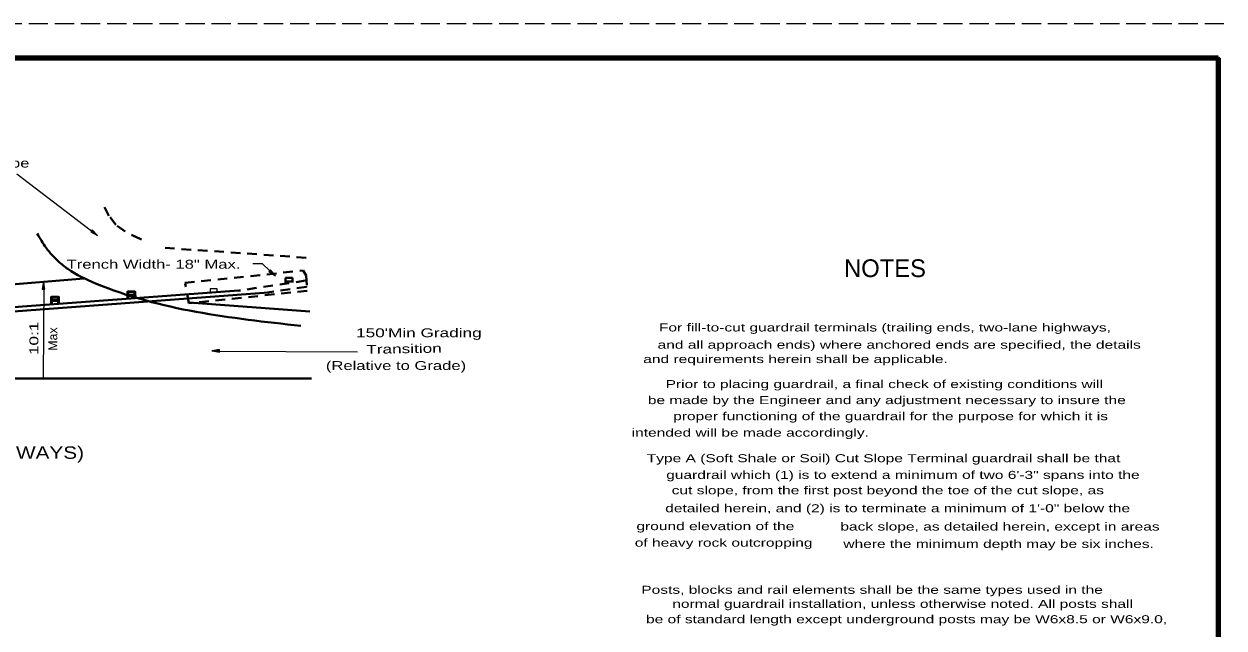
# Model space of a CAD drawing. Extents: x 88.8 to 124.1, y 89.5 to 111.5.
# Drawn here: x 106.41 to 123.95, y 102.68 to 111.51 of the extents above; entities that cross this region are included whole.
import ezdxf
from ezdxf.enums import TextEntityAlignment as Align

# ---------------------------------------------------------------- set-up
doc = ezdxf.new("R2010")
doc.units = 0
doc.header["$LTSCALE"] = 0.047
doc.header["$PDMODE"] = 32
doc.header["$PDSIZE"] = 0.0235
doc.linetypes.add('LONG_DASHED', pattern=[7.5, 6, -1.5])
doc.linetypes.add('MEDIUM_DASHED', pattern=[4.5, 3, -1.5])
for name, color, linetype, lineweight in [('1', 7, 'Continuous', 35), ('2', 7, 'MEDIUM_DASHED', 40), ('3', 7, 'Continuous', 25)]:
    doc.layers.add(name, color=color, linetype=linetype, lineweight=lineweight)

msp = doc.modelspace()

# ---------------------------------------------------------------- hatches: boundary and pattern name
at = {"layer": '3'}
for points in [[(107.40817, 108.49683), (107.3855, 108.467), (107.48633, 108.41375), (107.48633, 108.41375)], [(110.01592, 107.9125), (109.99033, 107.88508), (110.08533, 107.822), (110.08533, 107.822)], [(106.67817, 107.62642), (106.71567, 107.62675), (106.69608, 107.739), (106.69608, 107.739)], [(109.27, 106.70742), (109.26967, 106.74492), (109.15742, 106.72533), (109.15742, 106.72533)]]:
    msp.add_hatch(color=256, dxfattribs=at).paths.add_polyline_path(points)

# ---------------------------------------------------------------- linework, layer by layer
at = {"layer": '1', "linetype": 'LONG_DASHED', "lineweight": 25}
msp.add_line((123.95125, 111.5055), (88.75125, 111.5055), dxfattribs=at)
at = {"layer": '1', "lineweight": 158}
msp.add_line((123.86792, 111.0055), (91.36792, 111.0055), dxfattribs=at)
at = {"layer": '1', "linetype": 'MEDIUM_DASHED', "lineweight": 40}
for p, q in [((107.65058, 108.70225), (107.58583, 108.8345)), ((107.75267, 108.57133), (107.66892, 108.68217)), ((107.88933, 108.47308), (107.74017, 108.57925)), ((107.98083, 108.42142), (108.12867, 108.35633)), ((108.12867, 108.35633), (107.98083, 108.42142)), ((108.47242, 108.2325), (110.615, 108.08258)), ((110.33725, 107.74233), (110.23333, 107.74233))]:
    msp.add_line(p, q, dxfattribs=at)
at = {"layer": '1', "lineweight": 40}
for p, q in [((93.58033, 106.63067), (107.28592, 107.78575)), ((93.32933, 106.40883), (109.55033, 107.60783)), ((93.33508, 106.3305), (109.98517, 107.58033)), ((108.82583, 107.43458), (110.59025, 107.30367))]:
    msp.add_line(p, q, dxfattribs=at)
at = {"layer": '1', "lineweight": 53}
for p, q in [((108.03308, 107.53825), (107.92917, 107.53825)), ((106.91575, 107.461), (106.81183, 107.461))]:
    msp.add_line(p, q, dxfattribs=at)
at = {"layer": '1', "lineweight": 25}
msp.add_line((109.13225, 107.58475), (109.23617, 107.58475), dxfattribs=at)
at = {"layer": '1', "lineweight": 158}
msp.add_lwpolyline([(123.86792, 111.0055), (123.86792, 90.0055), (91.36792, 90.0055)], dxfattribs=at)
at = {"layer": '1', "linetype": 'MEDIUM_DASHED', "lineweight": 40}
for points in [[(108.76242, 107.72108), (110.492, 107.90033), (110.53467, 107.82733), (110.54942, 107.60292)], [(110.55033, 107.603), (108.82075, 107.42367), (108.76917, 107.714)], [(110.23358, 107.7095), (110.23283, 107.79233), (110.33683, 107.79233), (110.33742, 107.72542)]]:
    msp.add_lwpolyline(points, dxfattribs=at)
at = {"layer": '1', "lineweight": 53}
for points in [[(107.92958, 107.48483), (107.92867, 107.58825), (108.03267, 107.58825), (108.03358, 107.48583)], [(106.81225, 107.40758), (106.81133, 107.511), (106.91533, 107.511), (106.91625, 107.40858)]]:
    msp.add_lwpolyline(points, dxfattribs=at)
at = {"layer": '1', "lineweight": 25}
msp.add_lwpolyline([(109.23617, 107.58475), (109.23575, 107.63475), (109.13175, 107.63475), (109.13217, 107.58475)], dxfattribs=at)
at = {"layer": '1', "lineweight": 40}
msp.add_lwpolyline([(92.42975, 106.32175), (93.33883, 106.32175), (110.61525, 106.32175)], dxfattribs=at)
msp.add_spline([(106.60308, 108.44392), (106.73508, 108.23267), (106.91983, 108.03025), (107.05183, 107.92458), (107.4565, 107.71333), (110.45583, 107.09292)], degree=3, dxfattribs=at)
at = {"layer": '1'}
msp.add_point((123.86792, 111.0055), dxfattribs=at)
at = {"layer": '2'}
for p, q in [((110.52658, 107.75425), (109.55033, 107.60783)), ((110.54042, 107.66167), (109.97192, 107.58033))]:
    msp.add_line(p, q, dxfattribs=at)
at = {"layer": '2', "lineweight": 13}
msp.add_line((110.54908, 107.6635), (110.54042, 107.66167), dxfattribs=at)
at = {"layer": '3'}
for p, q in [((107.46225, 108.42883), (106.30417, 109.31158)), ((106.69908, 107.71308), (106.69233, 106.32108)), ((109.19, 106.72467), (111.28775, 106.7145))]:
    msp.add_line(p, q, dxfattribs=at)
at = {"layer": '3', "lineweight": 13}
for points in [[(107.40817, 108.49683), (107.3855, 108.467), (107.48633, 108.41375), (107.48633, 108.41375)], [(110.01592, 107.9125), (109.99033, 107.88508), (110.08533, 107.822), (110.08533, 107.822)], [(106.67817, 107.62642), (106.71567, 107.62675), (106.69608, 107.739), (106.69608, 107.739)], [(109.27, 106.70742), (109.26967, 106.74492), (109.15742, 106.72533), (109.15742, 106.72533)]]:
    msp.add_lwpolyline(points, close=True, dxfattribs=at)
at = {"layer": '3'}
msp.add_lwpolyline([(110.00317, 107.89883), (109.89583, 107.999), (109.75525, 107.999)], dxfattribs=at)

# ---------------------------------------------------------------- texts
at = {"layer": '1', "width": 1.25}
msp.add_text('APPROACH END TREATMENT (MULTI-LANE DIVIDED AND 2-LANE HIGHWAYS)', height=0.1814, dxfattribs=at).set_placement((95.9165, 105.1485))
at = {"layer": '3'}
for s, width, p in [('Cut Slope', 1.4, (105.42475, 109.40742)), ('Trench Width- 18" Max.', 1.4, (107.03408, 107.9285)), ("150'Min Grading ", 1.45, (111.26483, 106.92633)), ('(Relative to Grade)', 1.4, (110.82383, 106.44742))]:
    msp.add_text(s, height=0.1296, dxfattribs=dict(at, width=width)).set_placement(p)
msp.add_text('NOTES', height=0.26, dxfattribs=at).set_placement((118.996, 107.80508), align=Align.CENTER)
for s, rotation, width, p in [('10:1 ', 90, 1.45, (106.62033, 106.6645)), ('Max', 90, 1.05, (106.89725, 106.72742)), ('Transition ', 1, 1.45, (111.41533, 106.68267))]:
    msp.add_text(s, height=0.1296, rotation=rotation, dxfattribs=dict(at, width=width)).set_placement(p)
at = {"layer": '3', "width": 1.45}
for s, p in [('        For fill-to-cut guardrail terminals (trailing ends, two-lane highways,', (118.74279, 107.01025)), ('and all approach ends) where anchored ends are specified, the details ', (119.23517, 106.75825)), ('and requirements herein shall be applicable.', (117.68846, 106.54833)), ('        Prior to placing guardrail, a final check of existing conditions will ', (118.76521, 106.18275)), ('be made by the Engineer and any adjustment necessary to insure the ', (119.05396, 105.94817)), ('proper functioning of the guardrail for the purpose for which it is ', (119.10908, 105.71342)), (' intended will be made accordingly.', (116.99537, 105.47325)), ('        Type A (Soft Shale or Soil) Cut Slope Terminal guardrail shall be that', (118.72258, 105.099)), ('guardrail which (1) is to extend a minimum of two 6\'-3" spans into the ', (119.28946, 104.85517)), (' cut slope, from the first post beyond the toe of the cut slope, as  ', (119.06854, 104.63058)), (' detailed herein, and (2) is to terminate a minimum of 1\'-0" below the  ', (119.21242, 104.36758)), ('ground elevation of the ', (116.54825, 104.10583)), ('back slope, as detailed herein, except in areas', (120.67692, 104.10008)), ('of heavy rock outcropping ', (116.66908, 103.86417)), ('where the minimum depth may be six inches. ', (120.68833, 103.84642)), ('        Posts, blocks and rail elements shall be the same types used in the', (118.55521, 103.17517)), ('normal guardrail installation, unless otherwise noted. All posts shall ', (119.28529, 102.96983)), ('be of standard length except underground posts may be W6x8.5 or W6x9.0, ', (119.343, 102.74517))]:
    msp.add_text(s, height=0.117, dxfattribs=at).set_placement(p, align=Align.CENTER)

doc.saveas('drawing.dxf')
